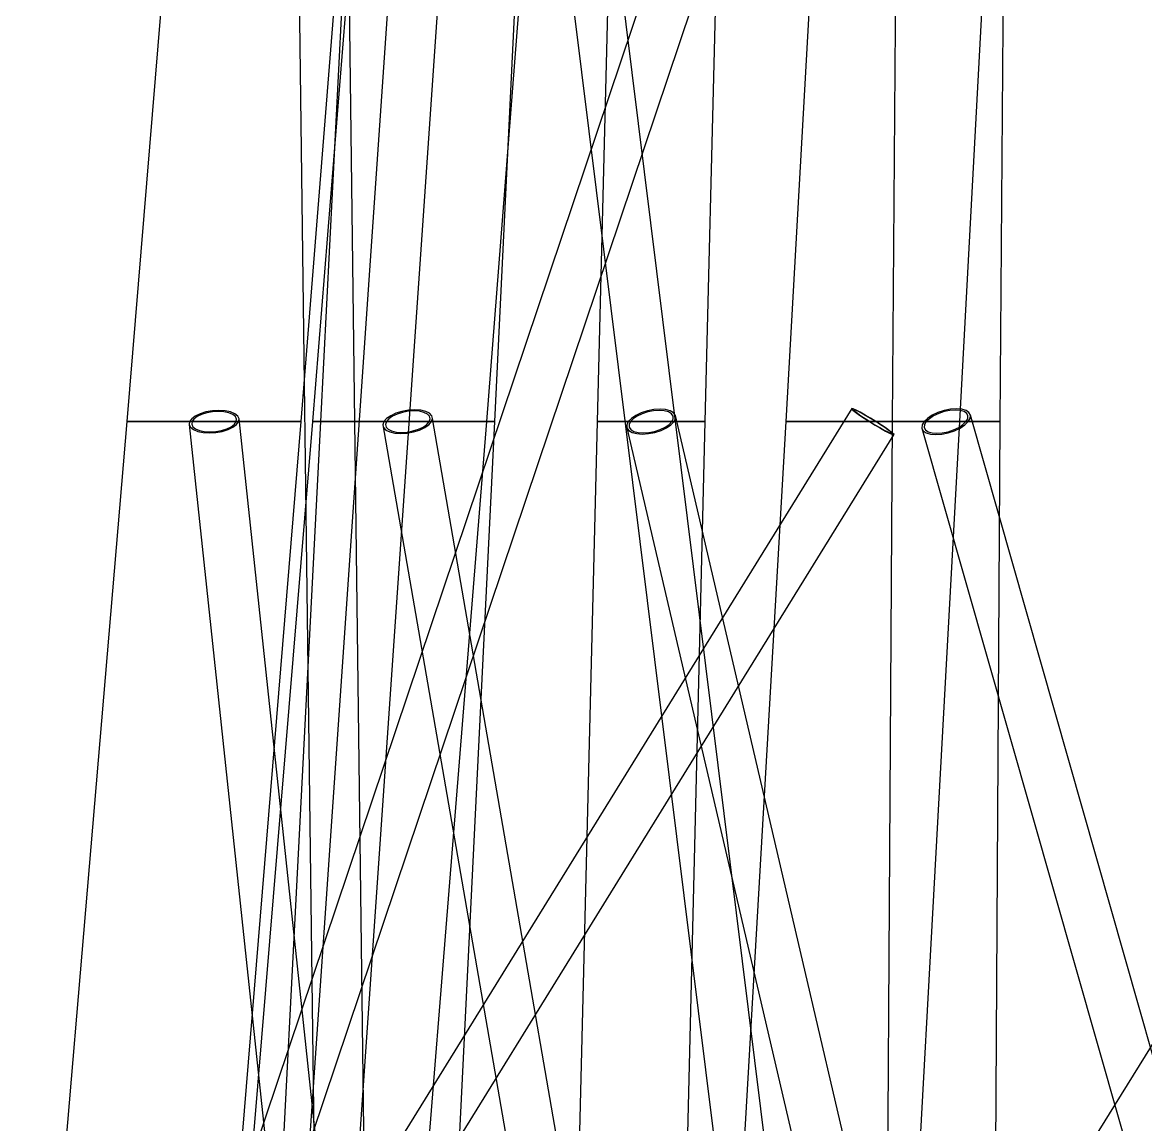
# Model space of a CAD drawing. Header units: millimetres. Extents: x -35150 to 1012618, y -518 to 497000.
# Drawn here: x -30424 to -19037, y 55371 to 66549 of the extents above; entities that cross this region are included whole.
import ezdxf

# ---------------------------------------------------------------- set-up
doc = ezdxf.new("R2010")
doc.units = ezdxf.units.MM
doc.layers.add('D-STR-STRC', color=7, linetype='Continuous', lineweight=25)

msp = doc.modelspace()

# ---------------------------------------------------------------- linework, layer by layer
at = {"layer": 'D-STR-STRC'}
for points in [[(-21355.6, 75081.2), (-29764, 50081.2), (-29761, 50078.4), (-29741.8, 50070.3), (-29707.9, 50057.4), (-29661.4, 50040.6), (-29605.5, 50021), (-29544.1, 50000), (-29481.3, 49979), (-29421.4, 49959.4), (-29368.6, 49942.6), (-29326.3, 49929.7), (-29297.5, 49921.6), (-29284.1, 49918.8), (-20875.8, 74918.8)], [(-26148.6, 75016.4), (-27872.2, 50016.4), (-27863.6, 49999.2), (-27838.3, 49982.1), (-27798, 49966.3), (-27745.5, 49952.7), (-27684.4, 49942.4), (-27618.8, 49936), (-27553.2, 49933.9), (-27492.1, 49936.4), (-27439.6, 49943.1), (-27399.3, 49953.8), (-27374, 49967.6), (-27365.4, 49983.6), (-25641.8, 74983.6)], [(-27721.8, 74996.9), (-27402.4, 49996.9), (-27393.7, 49982.8), (-27368.4, 49969.8), (-27328, 49958.9), (-27275.4, 49950.8), (-27214.1, 49946.1), (-27148.4, 49945), (-27082.7, 49947.7), (-27021.4, 49953.9), (-26968.8, 49963.3), (-26928.5, 49975.2), (-26903.1, 49988.8), (-26894.4, 50003.1), (-27213.9, 75003.1)], [(-25863.1, 74969.3), (-22758.9, 49969.3), (-22750.3, 49961.1), (-22725.1, 49955.5), (-22685.1, 49952.9), (-22632.9, 49953.6), (-22572.1, 49957.4), (-22506.8, 49964.1), (-22441.6, 49973.3), (-22380.8, 49984.3), (-22328.6, 49996.3), (-22288.5, 50008.6), (-22263.3, 50020.3), (-22254.7, 50030.7), (-25358.9, 75030.7)], [(-29310.2, 49865.7), (-21588.6, 62365.7), (-21587.6, 62370.3), (-21601.2, 62383.7), (-21628.5, 62405.1), (-21667.7, 62432.9), (-21716, 62465.2), (-21770.3, 62500), (-21826.7, 62534.8), (-21881.5, 62567.1), (-21930.9, 62594.9), (-21971.6, 62616.3), (-22000.7, 62629.7), (-22016.3, 62634.3), (-29737.9, 50134.3)], [(-14968.4, 62634.5), (-22720.8, 50134.5), (-22721.1, 50129.9), (-22706.8, 50116.5), (-22678.8, 50095.1), (-22639.1, 50067.3), (-22590.4, 50034.8), (-22536, 50000), (-22479.6, 49965.2), (-22425.1, 49932.7), (-22376.1, 49904.9), (-22336.1, 49883.5), (-22307.6, 49870.1), (-22292.8, 49865.5), (-14540.4, 62365.5)], [(-17251.9, 50065), (-20813.5, 62565), (-20827.3, 62591.9), (-20856.9, 62612.6), (-20900.3, 62625.6), (-20954.5, 62630), (-21015.8, 62625.6), (-21080, 62612.6), (-21142.8, 62591.9), (-21199.9, 62565), (-21247.3, 62533.6), (-21281.9, 62500), (-21301.3, 62466.4), (-21304.2, 62435), (-17742.6, 49935)], [(-26896.2, 50029.5), (-28228.6, 62529.5), (-28241.8, 62557), (-28271.2, 62580.5), (-28315, 62598.7), (-28370, 62610), (-28432.6, 62613.9), (-28498.5, 62610), (-28563.2, 62598.7), (-28622.2, 62580.5), (-28671.7, 62557), (-28708.1, 62529.5), (-28729, 62500), (-28733.1, 62470.5), (-27400.6, 49970.5)], [(-24106, 50031.2), (-26266.9, 62531.2), (-26273.7, 62560.3), (-26297.1, 62585.3), (-26335.6, 62604.5), (-26386.4, 62616.6), (-26446.3, 62620.7), (-26511, 62616.6), (-26576.2, 62604.5), (-26637.4, 62585.3), (-26690.5, 62560.3), (-26731.8, 62531.2), (-26758.5, 62500), (-26768.8, 62468.8), (-24607.9, 49968.8)], [(-20889.2, 50063), (-23804, 62563), (-23822.2, 62589.1), (-23855.9, 62609.2), (-23902.9, 62621.7), (-23959.8, 62626), (-24022.9, 62621.7), (-24087.8, 62609.2), (-24150.1, 62589.1), (-24205.6, 62563), (-24250.5, 62532.6), (-24281.7, 62500), (-24297.1, 62467.4), (-24295.6, 62437), (-21380.8, 49937)]]:
    msp.add_lwpolyline(points, dxfattribs=at)
for points in [[(-29364.3, 62500), (-27597.3, 62500), (-26600.9, 75000), (-28334.8, 75000)], [(-27483.3, 62500), (-25716.3, 62500), (-24744, 75000), (-26478, 75000)], [(-27401.3, 62500), (-25634.4, 62500), (-25028.2, 75000), (-26762.2, 75000)], [(-24598.6, 62500), (-23501, 62500), (-23186.4, 75000), (-24281.7, 75000)], [(-22686, 62500), (-20919, 62500), (-20248.7, 75000), (-21982.7, 75000)], [(-21607.7, 62500), (-20510, 62500), (-20416.1, 75000), (-21511.4, 75000)], [(-21834.7, 62500), (-21778.2, 62465.2), (-21723.4, 62432.9), (-21674, 62405.1), (-21633.4, 62383.7), (-21604.2, 62370.3), (-21588.6, 62365.7), (-21587.6, 62370.3), (-21601.2, 62383.7), (-21628.5, 62405.1), (-21667.7, 62432.9), (-21716, 62465.2), (-21770.3, 62500), (-21826.7, 62534.8), (-21881.5, 62567.1), (-21930.9, 62594.9), (-21971.6, 62616.3), (-22000.7, 62629.7), (-22016.3, 62634.3), (-22017.4, 62629.7), (-22003.8, 62616.3), (-21976.5, 62594.9), (-21937.3, 62567.1), (-21888.9, 62534.8)], [(-21281.9, 62500), (-21301.3, 62466.4), (-21304.2, 62435), (-21290.4, 62408.1), (-21260.8, 62387.4), (-21217.4, 62374.4), (-21163.2, 62370), (-21101.9, 62374.4), (-21037.7, 62387.4), (-20974.9, 62408.1), (-20917.8, 62435), (-20870.4, 62466.4), (-20835.8, 62500), (-20816.4, 62533.6), (-20813.5, 62565), (-20827.3, 62591.9), (-20856.9, 62612.6), (-20900.3, 62625.6), (-20954.5, 62630), (-21015.8, 62625.6), (-21080, 62612.6), (-21142.8, 62591.9), (-21199.9, 62565), (-21247.3, 62533.6)], [(-28729, 62500), (-28733.1, 62470.5), (-28719.9, 62443), (-28690.4, 62419.5), (-28646.7, 62401.3), (-28591.6, 62390), (-28529.1, 62386.1), (-28463.2, 62390), (-28398.5, 62401.3), (-28339.4, 62419.5), (-28290, 62443), (-28253.6, 62470.5), (-28232.6, 62500), (-28228.6, 62529.5), (-28241.8, 62557), (-28271.2, 62580.5), (-28315, 62598.7), (-28370, 62610), (-28432.6, 62613.9), (-28498.5, 62610), (-28563.2, 62598.7), (-28622.2, 62580.5), (-28671.7, 62557), (-28708.1, 62529.5)], [(-28704.6, 62500), (-28708.2, 62473.4), (-28696.4, 62448.6), (-28669.8, 62427.4), (-28630.4, 62411.1), (-28580.7, 62400.8), (-28524.3, 62397.3), (-28464.9, 62400.8), (-28406.6, 62411.1), (-28353.3, 62427.4), (-28308.8, 62448.6), (-28275.9, 62473.4), (-28257.1, 62500), (-28253.4, 62526.6), (-28265.3, 62551.4), (-28291.8, 62572.6), (-28331.3, 62588.9), (-28380.9, 62599.2), (-28437.3, 62602.7), (-28496.7, 62599.2), (-28555.1, 62588.9), (-28608.3, 62572.6), (-28652.9, 62551.4), (-28685.7, 62526.6)], [(-26758.5, 62500), (-26768.8, 62468.8), (-26762, 62439.7), (-26738.6, 62414.7), (-26700.1, 62395.5), (-26649.3, 62383.4), (-26589.4, 62379.3), (-26524.7, 62383.4), (-26459.5, 62395.5), (-26398.3, 62414.7), (-26345.2, 62439.7), (-26303.9, 62468.8), (-26277.2, 62500), (-26266.9, 62531.2), (-26273.7, 62560.3), (-26297.1, 62585.3), (-26335.6, 62604.5), (-26386.4, 62616.6), (-26446.3, 62620.7), (-26511, 62616.6), (-26576.2, 62604.5), (-26637.4, 62585.3), (-26690.5, 62560.3), (-26731.8, 62531.2)], [(-26734.8, 62500), (-26744.1, 62471.8), (-26738, 62445.6), (-26716.9, 62423.1), (-26682.2, 62405.8), (-26636.3, 62394.9), (-26582.4, 62391.2), (-26524, 62394.9), (-26465.3, 62405.8), (-26410.1, 62423.1), (-26362.2, 62445.6), (-26325, 62471.8), (-26300.9, 62500), (-26291.6, 62528.2), (-26297.7, 62554.4), (-26318.8, 62576.9), (-26353.5, 62594.2), (-26399.4, 62605.1), (-26453.3, 62608.8), (-26511.7, 62605.1), (-26570.4, 62594.2), (-26625.6, 62576.9), (-26673.5, 62554.4), (-26710.7, 62528.2)], [(-24281.7, 62500), (-24297.1, 62467.4), (-24295.6, 62437), (-24277.4, 62410.9), (-24243.7, 62390.8), (-24196.7, 62378.3), (-24139.8, 62374), (-24076.7, 62378.3), (-24011.8, 62390.8), (-23949.4, 62410.9), (-23893.9, 62437), (-23849.1, 62467.4), (-23817.9, 62500), (-23802.5, 62532.6), (-23804, 62563), (-23822.2, 62589.1), (-23855.9, 62609.2), (-23902.9, 62621.7), (-23959.8, 62626), (-24022.9, 62621.7), (-24087.8, 62609.2), (-24150.1, 62589.1), (-24205.6, 62563), (-24250.5, 62532.6)], [(-24258.9, 62500), (-24272.7, 62470.6), (-24271.4, 62443.2), (-24255, 62419.6), (-24224.6, 62401.6), (-24182.3, 62390.2), (-24130.9, 62386.4), (-24074, 62390.2), (-24015.5, 62401.6), (-23959.3, 62419.6), (-23909.3, 62443.2), (-23868.8, 62470.6), (-23840.7, 62500), (-23826.8, 62529.4), (-23828.2, 62556.8), (-23844.6, 62580.4), (-23875, 62598.4), (-23917.3, 62609.8), (-23968.7, 62613.6), (-24025.6, 62609.8), (-24084.1, 62598.4), (-24140.3, 62580.4), (-24190.3, 62556.8), (-24230.7, 62529.4)], [(-21831.5, 62500), (-21780.6, 62468.7), (-21731.2, 62439.5), (-21686.7, 62414.4), (-21650, 62395.2), (-21623.7, 62383.1), (-21609.7, 62378.9), (-21608.7, 62383.1), (-21621, 62395.2), (-21645.6, 62414.4), (-21680.9, 62439.5), (-21724.5, 62468.7), (-21773.4, 62500), (-21824.3, 62531.3), (-21873.7, 62560.5), (-21918.3, 62585.6), (-21955, 62604.8), (-21981.2, 62616.9), (-21995.3, 62621.1), (-21996.2, 62616.9), (-21984, 62604.8), (-21959.3, 62585.6), (-21924, 62560.5), (-21880.4, 62531.3)], [(-21260, 62500), (-21277.5, 62469.7), (-21280.1, 62441.4), (-21267.6, 62417.1), (-21240.9, 62398.5), (-21201.8, 62386.8), (-21152.9, 62382.8), (-21097.7, 62386.8), (-21039.8, 62398.5), (-20983.2, 62417.1), (-20931.7, 62441.4), (-20888.9, 62469.7), (-20857.7, 62500), (-20840.2, 62530.3), (-20837.6, 62558.6), (-20850.1, 62582.9), (-20876.8, 62601.5), (-20915.9, 62613.2), (-20964.8, 62617.2), (-21020, 62613.2), (-21077.9, 62601.5), (-21134.5, 62582.9), (-21186, 62558.6), (-21228.8, 62530.3)], [(-30424.1, 50000), (-28624.1, 50000), (-27597.3, 62500), (-29364.3, 62500)], [(-27597.3, 62500), (-27627.4, 62500), (-27715.7, 62500), (-27856.1, 62500), (-28039.1, 62500), (-28252.2, 62500), (-28480.8, 62500), (-28709.5, 62500), (-28922.6, 62500), (-29105.5, 62500), (-29246, 62500), (-29334.2, 62500), (-29364.3, 62500), (-29334.2, 62500), (-29246, 62500), (-29105.5, 62500), (-28922.6, 62500), (-28709.5, 62500), (-28480.8, 62500), (-28252.2, 62500), (-28039.1, 62500), (-27856.1, 62500), (-27715.7, 62500), (-27627.4, 62500)], [(-28518.8, 50000), (-26718.8, 50000), (-25716.3, 62500), (-27483.3, 62500)], [(-28048.4, 50000), (-26248.4, 50000), (-25634.4, 62500), (-27401.3, 62500)], [(-25716.3, 62500), (-25746.4, 62500), (-25834.7, 62500), (-25975.1, 62500), (-26158, 62500), (-26371.1, 62500), (-26599.8, 62500), (-26828.5, 62500), (-27041.5, 62500), (-27224.5, 62500), (-27364.9, 62500), (-27453.2, 62500), (-27483.3, 62500), (-27453.2, 62500), (-27364.9, 62500), (-27224.5, 62500), (-27041.5, 62500), (-26828.5, 62500), (-26599.8, 62500), (-26371.1, 62500), (-26158, 62500), (-25975.1, 62500), (-25834.7, 62500), (-25746.4, 62500)], [(-25634.4, 62500), (-25664.5, 62500), (-25752.7, 62500), (-25893.1, 62500), (-26076.1, 62500), (-26289.2, 62500), (-26517.8, 62500), (-26746.5, 62500), (-26959.6, 62500), (-27142.6, 62500), (-27283, 62500), (-27371.2, 62500), (-27401.3, 62500), (-27371.2, 62500), (-27283, 62500), (-27142.6, 62500), (-26959.6, 62500), (-26746.5, 62500), (-26517.8, 62500), (-26289.2, 62500), (-26076.1, 62500), (-25893.1, 62500), (-25752.7, 62500), (-25664.5, 62500)], [(-24906.9, 50000), (-23806.9, 50000), (-23501, 62500), (-24598.6, 62500)], [(-23501, 62500), (-23519.7, 62500), (-23574.5, 62500), (-23661.7, 62500), (-23775.4, 62500), (-23907.7, 62500), (-24049.8, 62500), (-24191.8, 62500), (-24324.2, 62500), (-24437.9, 62500), (-24525.1, 62500), (-24579.9, 62500), (-24598.6, 62500), (-24579.9, 62500), (-24525.1, 62500), (-24437.9, 62500), (-24324.2, 62500), (-24191.8, 62500), (-24049.8, 62500), (-23907.7, 62500), (-23775.4, 62500), (-23661.7, 62500), (-23574.5, 62500), (-23519.7, 62500)], [(-23406.8, 50000), (-21606.8, 50000), (-20919, 62500), (-22686, 62500)], [(-20919, 62500), (-20949.1, 62500), (-21037.4, 62500), (-21177.8, 62500), (-21360.7, 62500), (-21573.8, 62500), (-21802.5, 62500), (-22031.1, 62500), (-22244.2, 62500), (-22427.2, 62500), (-22567.6, 62500), (-22655.9, 62500), (-22686, 62500), (-22655.9, 62500), (-22567.6, 62500), (-22427.2, 62500), (-22244.2, 62500), (-22031.1, 62500), (-21802.5, 62500), (-21573.8, 62500), (-21360.7, 62500), (-21177.8, 62500), (-21037.4, 62500), (-20949.1, 62500)], [(-21685, 50000), (-20585, 50000), (-20510, 62500), (-21607.7, 62500)], [(-20510, 62500), (-20528.7, 62500), (-20583.6, 62500), (-20670.8, 62500), (-20784.4, 62500), (-20916.8, 62500), (-21058.9, 62500), (-21200.9, 62500), (-21333.3, 62500), (-21446.9, 62500), (-21534.1, 62500), (-21589, 62500), (-21607.7, 62500), (-21589, 62500), (-21534.1, 62500), (-21446.9, 62500), (-21333.3, 62500), (-21200.9, 62500), (-21058.9, 62500), (-20916.8, 62500), (-20784.4, 62500), (-20670.8, 62500), (-20583.6, 62500), (-20528.7, 62500)]]:
    msp.add_lwpolyline(points, close=True, dxfattribs=at)

doc.saveas('drawing.dxf')
